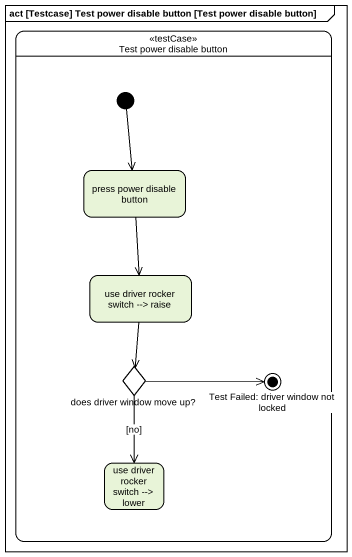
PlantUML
@startuml
mainframe act [Testcase] Test power disable button [Test power disable button]
hide empty description
state "Test power disable button" as Test_power_disable_button <<testCase>> {
  state "press power disable button" as press_power_disable_button
  state "use driver rocker switch --> raise" as use_driver_rocker_switch
  state "does driver window move up?" as does_driver_window_move_up <<choice>>
  state "Test Failed: driver window not locked" as Test_Failed_driver_window <<end>>
  state "use driver rocker switch --> lower" as use_driver_rocker_switch_2
  [*] --> press_power_disable_button
}
press_power_disable_button --> use_driver_rocker_switch
use_driver_rocker_switch --> does_driver_window_move_up
does_driver_window_move_up -right-> Test_Failed_driver_window
does_driver_window_move_up --> use_driver_rocker_switch_2 : [no]
@enduml
